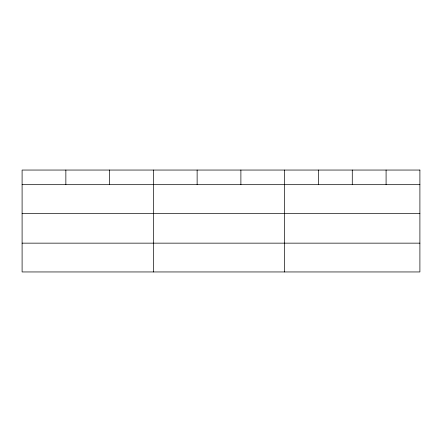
<?xml version="1.0" encoding="UTF-8"?>
<svg xmlns="http://www.w3.org/2000/svg" width="442" height="442" viewBox="0 0 442 442"><rect width="100%" height="100%" fill="white"/><g stroke="black" fill="none" stroke-linecap="round" stroke-linejoin="round"><path stroke-width="0.66" d="M22.1 184.679L419.9 184.679M22.1 213.48L419.9 213.48M22.1 243.15L419.9 243.15M386.087 170.048L386.087 184.679M352.274 170.048L352.274 184.679M318.461 170.048L318.461 184.679M284.648 170.048L284.648 271.952M240.89 170.048L240.89 184.679M197.132 170.048L197.132 184.679M153.374 170.048L153.374 271.952M109.616 170.048L109.616 184.679M65.858 170.048L65.858 184.679M419.9 170.048L22.1 170.048L22.1 271.952L419.9 271.952L419.9 170.048"/></g></svg>
